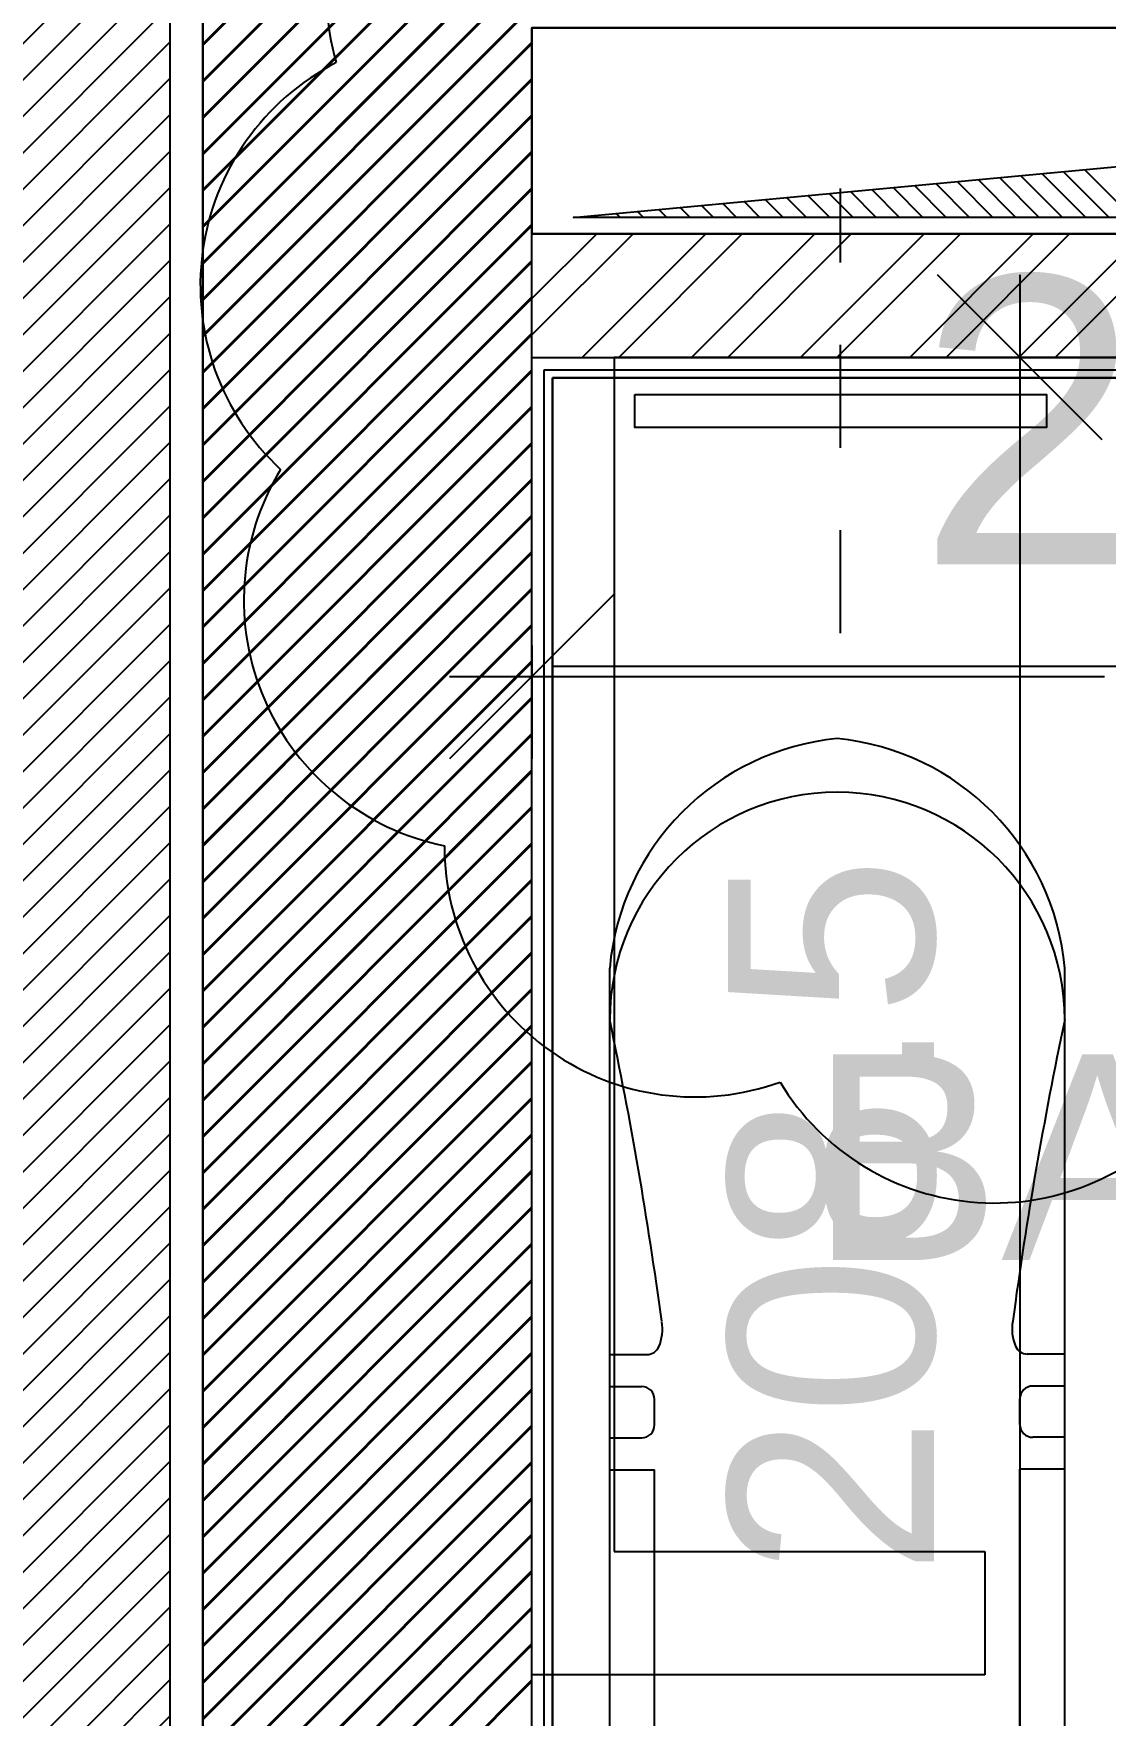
# Model space of a CAD drawing. Extents: x -1.8 to 45.6, y -22.6 to 61.5.
# Drawn here: x 27.163 to 28.465, y 10.801 to 12.843 of the extents above; entities that cross this region are included whole.
import ezdxf
from ezdxf.enums import TextEntityAlignment as Align

# ---------------------------------------------------------------- set-up
doc = ezdxf.new("R2010")
doc.units = 0
doc.header["$MEASUREMENT"] = 0
doc.linetypes.add('HIDDEN', pattern=[0.375, 0.25, -0.125])
doc.layers.get('0').update_dxf_attribs({"linetype": 'CONTINUOUS'})
for name, color, linetype in [('A-AREAS', 6, 'CONTINUOUS'), ('A-AREAS-TXT', 6, 'CONTINUOUS'), ('a-dim', 3, 'CONTINUOUS'), ('A-FLOR-PFIX', 61, 'CONTINUOUS'), ('A-HATCH-CONC', 8, 'CONTINUOUS'), ('A-HATCH-WALL', 8, 'CONTINUOUS'), ('A-heater', 61, 'CONTINUOUS'), ('A-HEATER-axis', 5, 'HIDDEN'), ('A-NOMENCLATURE', 3, 'CONTINUOUS'), ('A-PROJ-TIL-BATH', 8, 'CONTINUOUS'), ('A-SANIT', 95, 'CONTINUOUS'), ('A-SECT-TILE', 12, 'CONTINUOUS'), ('a-shaft', 251, 'CONTINUOUS'), ('A-WALL', 4, 'CONTINUOUS'), ('S-2ND-3RD-4-5-6TH$0$A-SHAFT 2-3-4-5-6', 8, 'CONTINUOUS'), ('S-2ND-3RD-4-5-6TH$0$A-STR 2-3-4-5-6', 2, 'CONTINUOUS')]:
    doc.layers.add(name, color=color, linetype=linetype)
doc.styles.add('A100-STEXT', font='arial.ttf', dxfattribs={"height": 0.25})

# ---------------------------------------------------------------- blocks, each defined once
blk = doc.blocks.new('A$C1C8D3502')
at = {"layer": 'A-heater'}
blk.add_lwpolyline([(0, -0.5), (0, 0), (-0.04, 0), (-0.04, -0.5)], close=True, dxfattribs=at)
at = {"layer": 'A-HEATER-axis', "ltscale": 0.5}
blk.add_line((-0.29, -0.25), (0.25, -0.25), dxfattribs=at)
blk = doc.blocks.new('_OBLIQUE')
at = {"color": 0, "linetype": 'ByBlock'}
blk.add_line((-0.5, -0.5), (0.5, 0.5), dxfattribs=at)

msp = doc.modelspace()

# ---------------------------------------------------------------- hatches: boundary and pattern name
at = {"layer": 'A-HATCH-CONC'}
h = msp.add_hatch(dxfattribs=at)
h.set_pattern_fill('ANSI31', color=256, scale=0.25, style=0)
h.paths.add_polyline_path([(27.32837, 20.33), (26.92837, 20.33), (26.92837, 3.87), (25.34873, 3.87), (23.42837, 4.13187), (23.42837, 5.8), (23.12837, 5.8), (23.12837, 3.87), (25.32837, 3.57), (27.32837, 3.57)])

# ---------------------------------------------------------------- linework, layer by layer
at = {"layer": 'A-AREAS'}
for p, q in [((27.36837, 3.5), (27.36837, 13)), ((27.76837, 12.6), (27.76837, 12.85)), ((27.76837, 12.6), (27.76837, 12.85)), ((29.61837, 12.6), (27.76837, 12.6)), ((29.61837, 12.6), (27.76837, 12.6))]:
    msp.add_line(p, q, dxfattribs=at)
msp.add_lwpolyline([(13.67837, 22.5962), (15.84837, 22.5962), (15.84837, 20.75), (23.49837, 20.75), (23.49837, 18.67), (27.32837, 18.67), (27.32837, 3.5), (25.32362, 3.5), (23.05837, 3.8089), (23.05837, 5.43), (15.84837, 5.43), (15.84837, 3.5), (13.67837, 3.5), (13.67837, 7.7), (15.62837, 7.7), (15.62837, 9.825), (16.85337, 9.825), (16.85337, 11.725), (15.62837, 11.725), (15.62837, 17.4), (15.62837, 17.4), (15.62837, 18.325), (13.67837, 18.325)], close=True, dxfattribs=at)
at = {"layer": 'A-AREAS', "color": 30}
for centre, start, end in [((27.82317, 12.89129), 85.90875, 195.90875), ((27.82317, 12.89129), 85.90875, 195.90875), ((27.66974, 12.53731), 117.22181, 227.22181), ((27.66974, 12.53731), 117.22181, 227.22181), ((27.72262, 12.15514), 148.53487, 258.53487), ((27.72262, 12.15514), 148.53487, 258.53487), ((27.96641, 11.85613), 179.84792, 289.84792), ((27.96641, 11.85613), 179.84792, 289.84792), ((28.3301, 11.72737), 211.16098, 321.16098), ((28.3301, 11.72737), 211.16098, 321.16098)]:
    msp.add_arc(centre, 0.30428, start, end, dxfattribs=at)
at = {"layer": 'a-dim', "color": 15}
for p, q in [((28.36115, 12.55), (28.36115, 10.265)), ((28.06837, 12.45), (28.46115, 12.45)), ((27.76837, 12.1), (27.76837, 11.96254)), ((27.66837, 12.06254), (28.46412, 12.06254))]:
    msp.add_line(p, q, dxfattribs=at)
at = {"layer": 'A-FLOR-PFIX'}
for p, q in [((28.49337, 12.425), (27.79337, 12.425)), ((27.79337, 12.425), (27.79337, 12.075)), ((28.49337, 12.425), (27.79337, 12.425)), ((27.79337, 12.425), (27.79337, 12.075)), ((27.79337, 12.075), (28.49337, 12.075)), ((27.79337, 12.075), (28.49337, 12.075))]:
    msp.add_line(p, q, dxfattribs=at)
at = {"layer": 'A-HATCH-CONC'}
for p, q in [((27.36837, 12.83054), (27.76837, 13.23054)), ((27.36837, 12.83054), (27.76837, 13.23054)), ((27.36837, 12.82849), (27.76837, 13.22849)), ((27.36837, 12.78634), (27.76837, 13.18634)), ((27.36837, 12.78634), (27.76837, 13.18634)), ((27.36837, 12.78429), (27.76837, 13.18429)), ((27.36837, 12.7401), (27.77827, 13.15)), ((27.36837, 12.6959), (27.82247, 13.15)), ((27.36837, 12.65171), (27.86666, 13.15)), ((27.36837, 12.60751), (27.91085, 13.15)), ((27.36837, 12.56332), (27.95505, 13.15)), ((27.36837, 12.51913), (27.99924, 13.15)), ((27.36837, 12.47493), (28.04344, 13.15)), ((27.36837, 12.74215), (27.77622, 13.15)), ((27.36837, 12.69796), (27.82041, 13.15)), ((27.36837, 12.65376), (27.86461, 13.15)), ((27.36837, 12.60957), (27.9088, 13.15)), ((27.36837, 12.56537), (27.95299, 13.15)), ((27.36837, 12.52118), (27.99719, 13.15)), ((27.36837, 12.47699), (28.04138, 13.15)), ((27.36837, 12.74215), (27.77622, 13.15)), ((27.36837, 12.69796), (27.82041, 13.15)), ((27.36837, 12.65376), (27.86461, 13.15)), ((27.36837, 12.60957), (27.9088, 13.15)), ((27.36837, 12.56537), (27.95299, 13.15)), ((27.36837, 12.52118), (27.99719, 13.15)), ((27.36837, 12.47699), (28.04138, 13.15)), ((27.36837, 12.43279), (27.76837, 12.83279)), ((27.36837, 12.43279), (27.76837, 12.83279)), ((27.36837, 12.43074), (27.76837, 12.83074)), ((27.36837, 12.3886), (27.76837, 12.7886)), ((27.36837, 12.3886), (27.76837, 12.7886)), ((27.36837, 12.38654), (27.76837, 12.78654)), ((27.36837, 12.3444), (27.76837, 12.7444)), ((27.36837, 12.3444), (27.76837, 12.7444)), ((27.36837, 12.34235), (27.76837, 12.74235)), ((27.36837, 12.30021), (27.76837, 12.70021)), ((27.36837, 12.30021), (27.76837, 12.70021)), ((27.36837, 12.29816), (27.76837, 12.69816)), ((27.36837, 12.25601), (27.76837, 12.65601)), ((27.36837, 12.25601), (27.76837, 12.65601)), ((27.36837, 12.25396), (27.76837, 12.65396)), ((27.36837, 12.21182), (27.76837, 12.61182)), ((27.36837, 12.21182), (27.76837, 12.61182)), ((27.36837, 12.20977), (27.76837, 12.60977)), ((27.36837, 12.16763), (27.76837, 12.56763)), ((27.36837, 12.16763), (27.76837, 12.56763)), ((27.36837, 12.16557), (27.76837, 12.56557)), ((27.36837, 12.12343), (27.76837, 12.52343)), ((27.36837, 12.12343), (27.76837, 12.52343)), ((27.36837, 12.12138), (27.76837, 12.52138)), ((27.36837, 12.07924), (27.76837, 12.47924)), ((27.36837, 12.07924), (27.76837, 12.47924)), ((27.36837, 12.07718), (27.76837, 12.47718)), ((27.36837, 12.03504), (27.76837, 12.43504)), ((27.36837, 12.03504), (27.76837, 12.43504)), ((27.36837, 12.03299), (27.76837, 12.43299)), ((27.36837, 11.99085), (27.76837, 12.39085)), ((27.36837, 11.99085), (27.76837, 12.39085)), ((27.36837, 11.9888), (27.76837, 12.3888)), ((27.36837, 11.94665), (27.76837, 12.34665)), ((27.36837, 11.94665), (27.76837, 12.34665)), ((27.36837, 11.9446), (27.76837, 12.3446)), ((27.36837, 11.90246), (27.76837, 12.30246)), ((27.36837, 11.90246), (27.76837, 12.30246)), ((27.36837, 11.90041), (27.76837, 12.30041)), ((27.36837, 11.85827), (27.76837, 12.25827)), ((27.36837, 11.85827), (27.76837, 12.25827)), ((27.36837, 11.85621), (27.76837, 12.25621)), ((27.36837, 11.81407), (27.76837, 12.21407)), ((27.36837, 11.81407), (27.76837, 12.21407)), ((27.36837, 11.81202), (27.76837, 12.21202)), ((27.36837, 11.76988), (27.76837, 12.16988)), ((27.36837, 11.76988), (27.76837, 12.16988)), ((27.36837, 11.76782), (27.76837, 12.16782)), ((27.36837, 11.72568), (27.76837, 12.12568)), ((27.36837, 11.72568), (27.76837, 12.12568)), ((27.36837, 11.72363), (27.76837, 12.12363)), ((27.36837, 11.68149), (27.76837, 12.08149)), ((27.36837, 11.68149), (27.76837, 12.08149)), ((27.36837, 11.67944), (27.76837, 12.07944)), ((27.36837, 11.6373), (27.76837, 12.0373)), ((27.36837, 11.6373), (27.76837, 12.0373)), ((27.36837, 11.63524), (27.76837, 12.03524)), ((27.36837, 11.5931), (27.76837, 11.9931)), ((27.36837, 11.5931), (27.76837, 11.9931)), ((27.36837, 11.59105), (27.76837, 11.99105)), ((27.36837, 11.54891), (27.76837, 11.94891)), ((27.36837, 11.54891), (27.76837, 11.94891)), ((27.36837, 11.54685), (27.76837, 11.94685)), ((27.36837, 11.50471), (27.76837, 11.90471)), ((27.36837, 11.50471), (27.76837, 11.90471)), ((27.36837, 11.50266), (27.76837, 11.90266)), ((27.36837, 11.46052), (27.76837, 11.86052)), ((27.36837, 11.46052), (27.76837, 11.86052)), ((27.36837, 11.45847), (27.76837, 11.85847)), ((27.36837, 11.41632), (27.76837, 11.81632)), ((27.36837, 11.41632), (27.76837, 11.81632)), ((27.36837, 11.41427), (27.76837, 11.81427)), ((27.36837, 11.37213), (27.76837, 11.77213)), ((27.36837, 11.37213), (27.76837, 11.77213)), ((27.36837, 11.37008), (27.76837, 11.77008)), ((27.36837, 11.32794), (27.76837, 11.72794)), ((27.36837, 11.32794), (27.76837, 11.72794)), ((27.36837, 11.32588), (27.76837, 11.72588)), ((27.36837, 11.28374), (27.76837, 11.68374)), ((27.36837, 11.28374), (27.76837, 11.68374)), ((27.36837, 11.28169), (27.76837, 11.68169)), ((27.36837, 11.23955), (27.76837, 11.63955)), ((27.36837, 11.23955), (27.76837, 11.63955)), ((27.36837, 11.23749), (27.76837, 11.63749)), ((27.36837, 11.19535), (27.76837, 11.59535)), ((27.36837, 11.19535), (27.76837, 11.59535)), ((27.36837, 11.1933), (27.76837, 11.5933)), ((27.36837, 11.15116), (27.76837, 11.55116)), ((27.36837, 11.15116), (27.76837, 11.55116)), ((27.36837, 11.14911), (27.76837, 11.54911)), ((27.36837, 11.10697), (27.76837, 11.50697)), ((27.36837, 11.10697), (27.76837, 11.50697)), ((27.36837, 11.10491), (27.76837, 11.50491)), ((27.36837, 11.06277), (27.76837, 11.46277)), ((27.36837, 11.06277), (27.76837, 11.46277)), ((27.36837, 11.06072), (27.76837, 11.46072)), ((27.36837, 11.01858), (27.76837, 11.41858)), ((27.36837, 11.01858), (27.76837, 11.41858)), ((27.36837, 11.01652), (27.76837, 11.41652)), ((27.36837, 10.97438), (27.76837, 11.37438)), ((27.36837, 10.97438), (27.76837, 11.37438)), ((27.36837, 10.97233), (27.76837, 11.37233)), ((27.36837, 10.93019), (27.76837, 11.33019)), ((27.36837, 10.93019), (27.76837, 11.33019)), ((27.36837, 10.92814), (27.76837, 11.32814)), ((27.36837, 10.88599), (27.76837, 11.28599)), ((27.36837, 10.88599), (27.76837, 11.28599)), ((27.36837, 10.88394), (27.76837, 11.28394)), ((27.36837, 10.8418), (27.76837, 11.2418)), ((27.36837, 10.8418), (27.76837, 11.2418)), ((27.36837, 10.83975), (27.76837, 11.23975)), ((27.36837, 10.79761), (27.76837, 11.19761)), ((27.36837, 10.79761), (27.76837, 11.19761)), ((27.36837, 10.79555), (27.76837, 11.19555)), ((27.36837, 10.75341), (27.76837, 11.15341)), ((27.36837, 10.75341), (27.76837, 11.15341)), ((27.36837, 10.75136), (27.76837, 11.15136)), ((27.36837, 10.70922), (27.76837, 11.10922)), ((27.36837, 10.70922), (27.76837, 11.10922)), ((27.36837, 10.70716), (27.76837, 11.10716)), ((27.36837, 10.66502), (27.76837, 11.06502)), ((27.36837, 10.66502), (27.76837, 11.06502)), ((27.36837, 10.66297), (27.76837, 11.06297)), ((27.36837, 10.62083), (27.76837, 11.02083)), ((27.36837, 10.62083), (27.76837, 11.02083)), ((27.36837, 10.61878), (27.76837, 11.01878)), ((27.36837, 10.57664), (27.76837, 10.97664)), ((27.36837, 10.57664), (27.76837, 10.97664)), ((27.36837, 10.57458), (27.76837, 10.97458)), ((27.36837, 10.53244), (27.76837, 10.93244)), ((27.36837, 10.53244), (27.76837, 10.93244)), ((27.36837, 10.53039), (27.76837, 10.93039)), ((27.36837, 10.48825), (27.76837, 10.88825)), ((27.36837, 10.48825), (27.76837, 10.88825)), ((27.36837, 10.48619), (27.76837, 10.88619)), ((27.36837, 10.44405), (27.76837, 10.84405)), ((27.36837, 10.44405), (27.76837, 10.84405)), ((27.36837, 10.442), (27.76837, 10.842))]:
    msp.add_line(p, q, dxfattribs=at)
at = {"layer": 'A-HATCH-WALL'}
for p, q in [((27.76837, 12.52138), (27.84699, 12.6)), ((27.76837, 12.47718), (27.89118, 12.6)), ((27.76837, 12.52138), (27.84699, 12.6)), ((27.76837, 12.47718), (27.89118, 12.6)), ((27.82957, 12.45), (27.97957, 12.6)), ((27.82957, 12.45), (27.97957, 12.6)), ((27.87377, 12.45), (28.02377, 12.6)), ((27.87377, 12.45), (28.02377, 12.6)), ((27.96216, 12.45), (28.11216, 12.6)), ((27.96216, 12.45), (28.11216, 12.6)), ((28.00635, 12.45), (28.15635, 12.6)), ((28.00635, 12.45), (28.15635, 12.6)), ((28.09474, 12.45), (28.24474, 12.6)), ((28.09474, 12.45), (28.24474, 12.6)), ((28.13893, 12.45), (28.28893, 12.6)), ((28.13893, 12.45), (28.28893, 12.6)), ((28.22732, 12.45), (28.37732, 12.6)), ((28.22732, 12.45), (28.37732, 12.6)), ((28.27151, 12.45), (28.42151, 12.6)), ((28.27151, 12.45), (28.42151, 12.6)), ((28.3599, 12.45), (28.5099, 12.6)), ((28.3599, 12.45), (28.5099, 12.6)), ((28.4041, 12.45), (28.5541, 12.6)), ((28.4041, 12.45), (28.5541, 12.6))]:
    msp.add_line(p, q, dxfattribs=at)
at = {"layer": 'A-SANIT'}
for p, q in [((27.79337, 12.075), (27.79337, 10.375)), ((27.79337, 12.075), (27.79337, 10.375)), ((27.86284, 10.7164), (27.86284, 11.70832)), ((27.86284, 10.7164), (27.86284, 11.70832)), ((28.41559, 10.7164), (28.41559, 11.70832)), ((28.41559, 10.7164), (28.41559, 11.70832)), ((27.86284, 11.23915), (27.90826, 11.23915)), ((27.86284, 11.23915), (27.90826, 11.23915)), ((28.41559, 11.23973), (28.37017, 11.23973)), ((28.41559, 11.23973), (28.37017, 11.23973)), ((27.86284, 11.20026), (27.90173, 11.20026)), ((27.86284, 11.20026), (27.90173, 11.20026)), ((28.41559, 11.20084), (28.3767, 11.20084)), ((28.41559, 11.20084), (28.3767, 11.20084)), ((27.91728, 11.15359), (27.91728, 11.1847)), ((27.91728, 11.15359), (27.91728, 11.1847)), ((28.36115, 11.15417), (28.36115, 11.18528)), ((28.36115, 11.15417), (28.36115, 11.18528)), ((27.86284, 11.13804), (27.90173, 11.13804)), ((27.86284, 11.13804), (27.90173, 11.13804)), ((28.41559, 11.13862), (28.3767, 11.13862)), ((28.41559, 11.13862), (28.3767, 11.13862)), ((27.86284, 11.09915), (27.91728, 11.09915)), ((27.86284, 11.09915), (27.91728, 11.09915)), ((27.91728, 10.69248), (27.91728, 11.09915)), ((27.91728, 10.69248), (27.91728, 11.09915)), ((28.36115, 10.69306), (28.36115, 11.09973)), ((28.41559, 11.09973), (28.36115, 11.09973)), ((28.36115, 10.69306), (28.36115, 11.09973)), ((28.41559, 11.09973), (28.36115, 11.09973))]:
    msp.add_line(p, q, dxfattribs=at)
msp.add_lwpolyline([(28.49337, 10.375), (27.79337, 10.375), (27.79337, 12.075), (28.49337, 12.075)], close=True, dxfattribs=at)
msp.add_lwpolyline([(28.49337, 10.375), (27.79337, 10.375), (27.79337, 12.075), (28.49337, 12.075)], close=True, dxfattribs=at)
for centre, radius, start, end in [((28.16891, 11.68126), 0.30726, 95.54592, 174.94774), ((28.16891, 11.68126), 0.30726, 95.54592, 174.94774), ((28.10952, 11.68126), 0.30726, 5.05226, 84.45408), ((28.10952, 11.68126), 0.30726, 5.05226, 84.45408), ((28.13922, 11.64541), 0.27638, 0, 180), ((28.13922, 11.64541), 0.27638, 0, 180), ((22.93169, 10.60613), 5.03948, 7.67927, 11.90139), ((22.93169, 10.60613), 5.03948, 7.67927, 11.90139), ((33.34674, 10.60613), 5.03948, 168.09861, 172.32073), ((33.34674, 10.60613), 5.03948, 168.09861, 172.32073), ((27.87426, 11.26939), 0.05259, 336.63159, 10.49002), ((27.87426, 11.26939), 0.05259, 336.63159, 10.49002), ((28.40417, 11.26997), 0.05259, 169.50998, 203.36841), ((28.40417, 11.26997), 0.05259, 169.50998, 203.36841), ((27.90826, 11.2547), 0.01556, 270, 336.63159), ((27.90826, 11.2547), 0.01556, 270, 336.63159), ((28.37017, 11.25528), 0.01556, 203.36841, 270), ((28.37017, 11.25528), 0.01556, 203.36841, 270), ((27.90173, 11.1847), 0.01556, 0, 90), ((27.90173, 11.1847), 0.01556, 0, 90), ((28.3767, 11.18528), 0.01556, 90, 180), ((28.3767, 11.18528), 0.01556, 90, 180), ((27.90173, 11.15359), 0.01556, 270, 0), ((27.90173, 11.15359), 0.01556, 270, 0), ((28.3767, 11.15417), 0.01556, 180, 270), ((28.3767, 11.15417), 0.01556, 180, 270)]:
    msp.add_arc(centre, radius, start, end, dxfattribs=at)
at = {"layer": 'A-SECT-TILE'}
for p, q in [((27.78337, 10.365), (27.78337, 12.435)), ((27.78337, 12.435), (30.00337, 12.435)), ((27.78337, 10.365), (27.78337, 12.435)), ((27.78337, 12.435), (30.00337, 12.435)), ((27.79337, 10.375), (27.79337, 12.425)), ((27.79337, 12.425), (29.99337, 12.425)), ((27.79337, 10.375), (27.79337, 12.425)), ((27.79337, 12.425), (29.99337, 12.425))]:
    msp.add_line(p, q, dxfattribs=at)
at = {"layer": 'a-shaft'}
for p, q in [((27.81837, 12.62), (29.31983, 12.75968)), ((27.81837, 12.62), (29.31983, 12.75968)), ((28.28475, 12.66339), (28.32814, 12.62)), ((28.28475, 12.66339), (28.32814, 12.62)), ((28.31063, 12.6658), (28.35642, 12.62)), ((28.31063, 12.6658), (28.35642, 12.62)), ((28.33651, 12.6682), (28.38471, 12.62)), ((28.33651, 12.6682), (28.38471, 12.62)), ((28.36238, 12.67061), (28.41299, 12.62)), ((28.36238, 12.67061), (28.41299, 12.62)), ((28.38826, 12.67302), (28.44128, 12.62)), ((28.38826, 12.67302), (28.44128, 12.62)), ((28.41414, 12.67543), (28.46956, 12.62)), ((28.41414, 12.67543), (28.46956, 12.62)), ((28.44001, 12.67783), (28.49785, 12.62)), ((28.44001, 12.67783), (28.49785, 12.62)), ((28.05186, 12.64172), (28.07358, 12.62)), ((28.05186, 12.64172), (28.07358, 12.62)), ((28.07774, 12.64413), (28.10187, 12.62)), ((28.07774, 12.64413), (28.10187, 12.62)), ((28.10361, 12.64654), (28.13015, 12.62)), ((28.10361, 12.64654), (28.13015, 12.62)), ((28.12949, 12.64894), (28.15843, 12.62)), ((28.12949, 12.64894), (28.15843, 12.62)), ((28.15537, 12.65135), (28.18672, 12.62)), ((28.15537, 12.65135), (28.18672, 12.62)), ((28.18124, 12.65376), (28.215, 12.62)), ((28.18124, 12.65376), (28.215, 12.62)), ((28.20712, 12.65617), (28.24329, 12.62)), ((28.20712, 12.65617), (28.24329, 12.62)), ((28.233, 12.65857), (28.27157, 12.62)), ((28.233, 12.65857), (28.27157, 12.62)), ((28.25887, 12.66098), (28.29986, 12.62)), ((28.25887, 12.66098), (28.29986, 12.62)), ((27.84484, 12.62246), (27.84731, 12.62)), ((27.84484, 12.62246), (27.84731, 12.62)), ((27.87072, 12.62487), (27.87559, 12.62)), ((27.87072, 12.62487), (27.87559, 12.62)), ((27.8966, 12.62728), (27.90388, 12.62)), ((27.8966, 12.62728), (27.90388, 12.62)), ((27.92248, 12.62969), (27.93216, 12.62)), ((27.92248, 12.62969), (27.93216, 12.62)), ((27.94835, 12.63209), (27.96044, 12.62)), ((27.94835, 12.63209), (27.96044, 12.62)), ((27.97423, 12.6345), (27.98873, 12.62)), ((27.97423, 12.6345), (27.98873, 12.62)), ((28.00011, 12.63691), (28.01701, 12.62)), ((28.00011, 12.63691), (28.01701, 12.62)), ((28.02598, 12.63931), (28.0453, 12.62)), ((28.02598, 12.63931), (28.0453, 12.62)), ((29.59837, 12.62), (27.81837, 12.62)), ((29.59837, 12.62), (27.81837, 12.62)), ((27.81897, 12.62006), (27.81902, 12.62)), ((27.81897, 12.62006), (27.81902, 12.62))]:
    msp.add_line(p, q, dxfattribs=at)
at = {"layer": 'A-WALL'}
for p, q in [((27.76837, 12.6), (29.61837, 12.6)), ((27.76837, 12.6), (29.61837, 12.6)), ((27.76837, 10.85), (27.76837, 12.6)), ((27.76837, 12.6), (32.49337, 12.6)), ((27.76837, 10.85), (27.76837, 12.6)), ((27.76837, 12.6), (32.49337, 12.6)), ((27.76837, 10.85), (27.76837, 12.6)), ((27.76837, 12.6), (32.49337, 12.6)), ((27.76837, 12.45), (30.01837, 12.45)), ((27.76837, 12.45), (30.01837, 12.45)), ((29.21837, 12.45), (27.86837, 12.45)), ((27.86837, 12.45), (27.86837, 11)), ((29.21837, 12.45), (27.86837, 12.45)), ((27.86837, 12.45), (27.86837, 11)), ((29.21837, 12.45), (27.86837, 12.45)), ((27.86837, 12.45), (27.86837, 11)), ((27.86837, 11), (28.31837, 11)), ((27.86837, 11), (28.31837, 11)), ((27.86837, 11), (28.31837, 11)), ((28.31837, 11), (28.31837, 10.85)), ((28.31837, 11), (28.31837, 10.85)), ((28.31837, 11), (28.31837, 10.85)), ((28.31837, 10.85), (27.76837, 10.85)), ((28.31837, 10.85), (27.76837, 10.85)), ((28.31837, 10.85), (27.76837, 10.85))]:
    msp.add_line(p, q, dxfattribs=at)
at = {"layer": 'S-2ND-3RD-4-5-6TH$0$A-SHAFT 2-3-4-5-6'}
msp.add_lwpolyline([(27.76837, 12.6), (29.61837, 12.6), (29.61837, 12.85), (27.76837, 12.85)], close=True, dxfattribs=at)
at = {"layer": 'S-2ND-3RD-4-5-6TH$0$A-STR 2-3-4-5-6'}
for p, q in [((27.36837, 20.33), (27.36837, 3.57)), ((27.36837, 20.33), (27.36837, 3.57)), ((27.76837, 11.71562), (27.76837, 12.85)), ((27.76837, 3.57), (27.76837, 12.85)), ((27.76837, 11.71562), (27.76837, 12.85)), ((27.76837, 3.57), (27.76837, 12.85))]:
    msp.add_line(p, q, dxfattribs=at)
msp.add_lwpolyline([(27.32837, 3.57), (25.32837, 3.57), (23.12837, 3.87), (23.12837, 5.8), (23.42837, 5.8), (23.42837, 4.13187), (25.34873, 3.87), (26.92837, 3.87), (26.92837, 20.33), (27.32837, 20.33)], close=True, dxfattribs=at)
for points in [[(27.36837, 20.33), (27.36837, 3.57)], [(27.76837, 3.57), (27.76837, 12.85), (29.91837, 12.85), (29.91837, 13.5), (29.66837, 13.5), (29.66837, 13.1), (29.36837, 13.1), (29.36837, 13.15), (27.76837, 13.15), (27.76837, 16.65)]]:
    msp.add_lwpolyline(points, dxfattribs=at)

# ---------------------------------------------------------------- block references
at = {"layer": 'a-dim', "color": 15, "xscale": 0.2, "yscale": 0.2, "zscale": 0.2}
for p, rotation in [((28.36115, 12.45), 90), ((27.76837, 12.06254), 180)]:
    msp.add_blockref('_OBLIQUE', p, dxfattribs=dict(at, rotation=rotation))
at = {"layer": 'A-PROJ-TIL-BATH', "xscale": -1, "rotation": 270}
msp.add_blockref('A$C1C8D3502', (28.39337, 12.405), dxfattribs=at)
msp.add_blockref('A$C1C8D3502', (28.39337, 12.405), dxfattribs=at)

# ---------------------------------------------------------------- texts
at = {"layer": 'A-AREAS-TXT', "style": 'A100-STEXT'}
msp.add_text('29', height=0.35, dxfattribs=at).set_placement((28.50832, 12.19864), align=Align.CENTER)
msp.add_text('29', height=0.35, dxfattribs=at).set_placement((28.50832, 12.19864), align=Align.CENTER)
at = {"layer": 'a-dim', "insert": (28.1335, 11.4075), "char_height": 0.25, "attachment_point": 5, "rotation": 90, "style": 'A100-STEXT'}
msp.add_mtext('\\A1;208.5', dxfattribs=at)
at = {"layer": 'A-NOMENCLATURE', "style": 'A100-STEXT'}
msp.add_text('BATH', height=0.25, dxfattribs=at).set_placement((28.57107, 11.47883), align=Align.MIDDLE)

doc.saveas('drawing.dxf')
